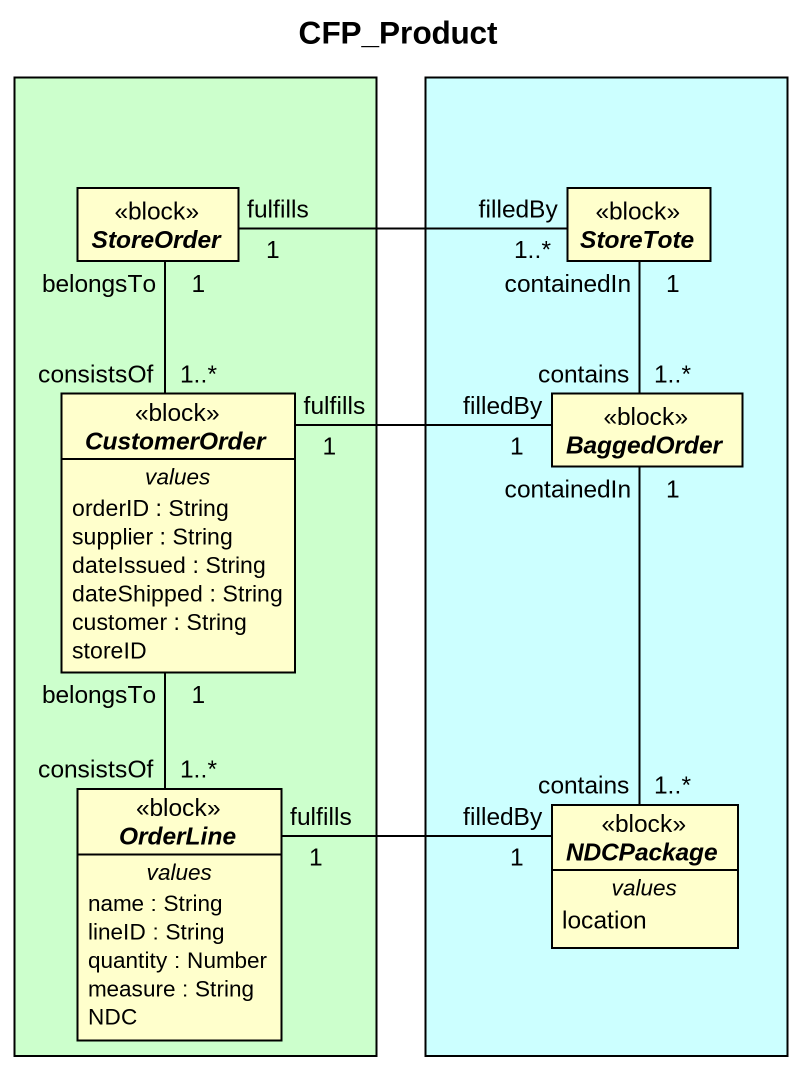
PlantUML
@startuml
title CFP_Product
hide circle
hide empty members
rectangle " " as rectangle1 #CCFFCC {
  abstract class StoreOrder <<block>>
  abstract class CustomerOrder <<block>> {
    -- values --
    orderID : String
    supplier : String
    dateIssued : String
    dateShipped : String
    customer : String
    storeID
  }
  abstract class OrderLine <<block>> {
    -- values --
    name : String
    lineID : String
    quantity : Number
    measure : String
    NDC
  }
}
rectangle " " as rectangle2 #CCFFFF {
  abstract class StoreTote <<block>>
  abstract class BaggedOrder <<block>>
  abstract class NDCPackage <<block>> {
    -- values --
    location
  }
}
StoreOrder "fulfills\n1" -right- "filledBy\n1..*" StoreTote
StoreOrder "belongsTo\n1" -- "consistsOf\n1..*" CustomerOrder
StoreTote "containedIn\n1" -- "contains\n1..*" BaggedOrder
CustomerOrder "fulfills\n1" -right- "filledBy\n1" BaggedOrder
CustomerOrder "belongsTo\n1" -- "consistsOf\n1..*" OrderLine
BaggedOrder "containedIn\n1" -- "contains\n1..*" NDCPackage
OrderLine "fulfills\n1" -right- "filledBy\n1" NDCPackage
@enduml
